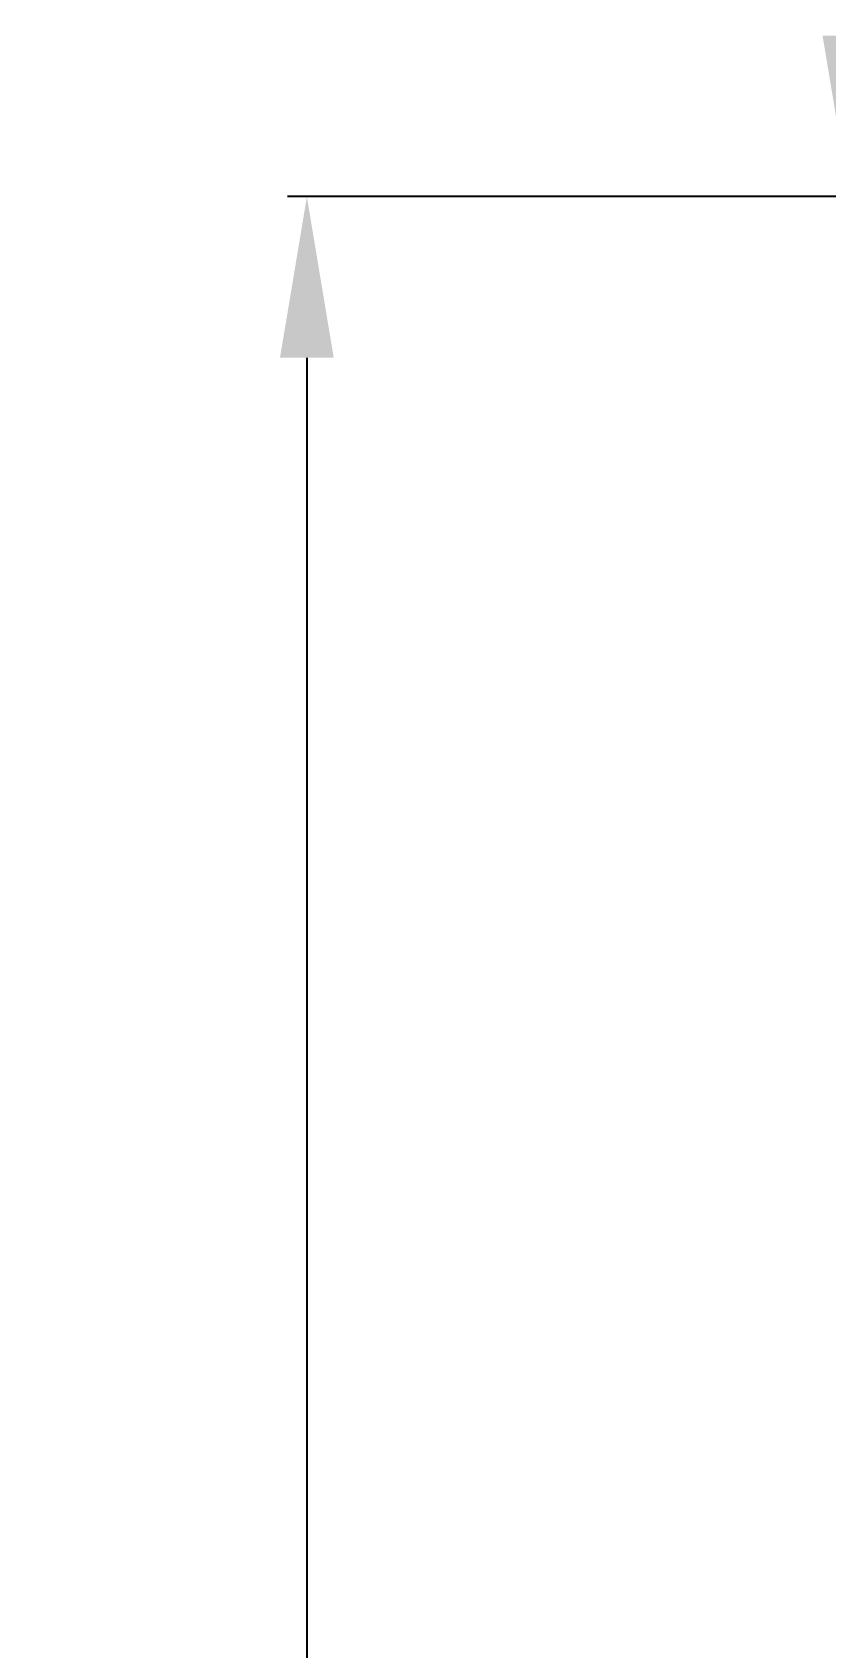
# Model space of a CAD drawing. Extents: x 17.8 to 58.4, y 21 to 93.6.
# Drawn here: x 17.76 to 25.14, y 63.69 to 78.73 of the extents above; entities that cross this region are included whole.
import ezdxf

# ---------------------------------------------------------------- set-up
doc = ezdxf.new("R2010")
doc.units = 0
doc.header["$MEASUREMENT"] = 0
doc.layers.get('0').update_dxf_attribs({"linetype": 'CONTINUOUS'})
doc.layers.get('Defpoints').update_dxf_attribs({"linetype": 'CONTINUOUS'})
doc.styles.get("Standard").update_dxf_attribs({"font": 'arial.ttf'})
doc.dimstyles.get("Standard").update_dxf_attribs({"dimtxt": 1.5, "dimasz": 1.5, "dimexe": 0.18, "dimexo": 0, "dimgap": 0.5, "dimtad": 0, "dimtih": 1, "dimtoh": 1, "dimzin": 0, "dimdsep": 46, "dimtxsty": 'Standard', "dimcen": 0.09, "dimadec": 0, "dimazin": 0, "dimtfac": 1, "dimtofl": 0, "dimtmove": 2, "dimatfit": 3, "dimfxl": 1, "dimtolj": 1, "dimtzin": 0, "dimarcsym": 0})

# ---------------------------------------------------------------- blocks, each defined once
blk = doc.blocks.new('*D62')
at = {"color": 0, "linetype": 'Continuous', "lineweight": -2}
for p, q in [((25.932, 77.2), (20.133, 77.2)), ((20.313, 75.7), (20.313, 52.566)), ((20.313, 26.9), (20.313, 50.034)), ((25.932, 25.4), (20.133, 25.4))]:
    blk.add_line(p, q, dxfattribs=at)
at = {"color": 0, "linetype": 'Continuous'}
for points in [[(20.063, 75.7), (20.563, 75.7), (20.313, 77.2)], [(20.063, 26.9), (20.563, 26.9), (20.313, 25.4)]]:
    blk.add_solid(points, dxfattribs=at)
at = {"layer": 'Defpoints', "color": 0, "linetype": 'Continuous'}
for p in [(25.932, 77.2), (20.313, 25.4), (25.932, 25.4)]:
    blk.add_point(p, dxfattribs=at)
at = {"color": 0, "linetype": 'Continuous', "insert": (20.313, 51.3), "char_height": 1.5, "attachment_point": 5}
blk.add_mtext('\\A1;51.80', dxfattribs=at)
blk = doc.blocks.new('*D69')
at = {"color": 0, "linetype": 'Continuous', "lineweight": -2}
for p, q in [((38.108, 83.547), (25.183, 83.547)), ((25.363, 78.7), (25.363, 82.047)), ((25.932, 77.2), (25.183, 77.2))]:
    blk.add_line(p, q, dxfattribs=at)
at = {"color": 0, "linetype": 'Continuous'}
for points in [[(25.113, 82.047), (25.613, 82.047), (25.363, 83.547)], [(25.113, 78.7), (25.613, 78.7), (25.363, 77.2)]]:
    blk.add_solid(points, dxfattribs=at)
at = {"layer": 'Defpoints', "color": 0, "linetype": 'Continuous'}
for p in [(25.363, 83.547), (38.108, 83.547), (25.932, 77.2)]:
    blk.add_point(p, dxfattribs=at)
at = {"color": 0, "linetype": 'Continuous', "insert": (22.653, 80.373), "char_height": 1.5, "attachment_point": 5}
blk.add_mtext('\\A1;6.35', dxfattribs=at)

msp = doc.modelspace()

# ---------------------------------------------------------------- dimensions: what is measured, and where the dimension line sits
at = {"linetype": 'Continuous'}
dim = msp.add_linear_dim(base=(25.36345, 83.54695), p1=(25.931876, 77.199998), p2=(38.108382, 83.54695), angle=90, dimstyle='Standard', dxfattribs=at)
dim.commit()
dim.dimension.update_dxf_attribs({"geometry": '*D69', "text_midpoint": (22.652503, 80.373474), "dimtype": 160})
dim = msp.add_linear_dim(base=(20.313354, 25.4), p1=(25.931876, 77.199998), p2=(25.931876, 25.4), angle=90, dimstyle='Standard', dxfattribs=at)
dim.commit()
dim.dimension.update_dxf_attribs({"geometry": '*D62', "text_midpoint": (20.313354, 51.299999)})

doc.saveas('drawing.dxf')
